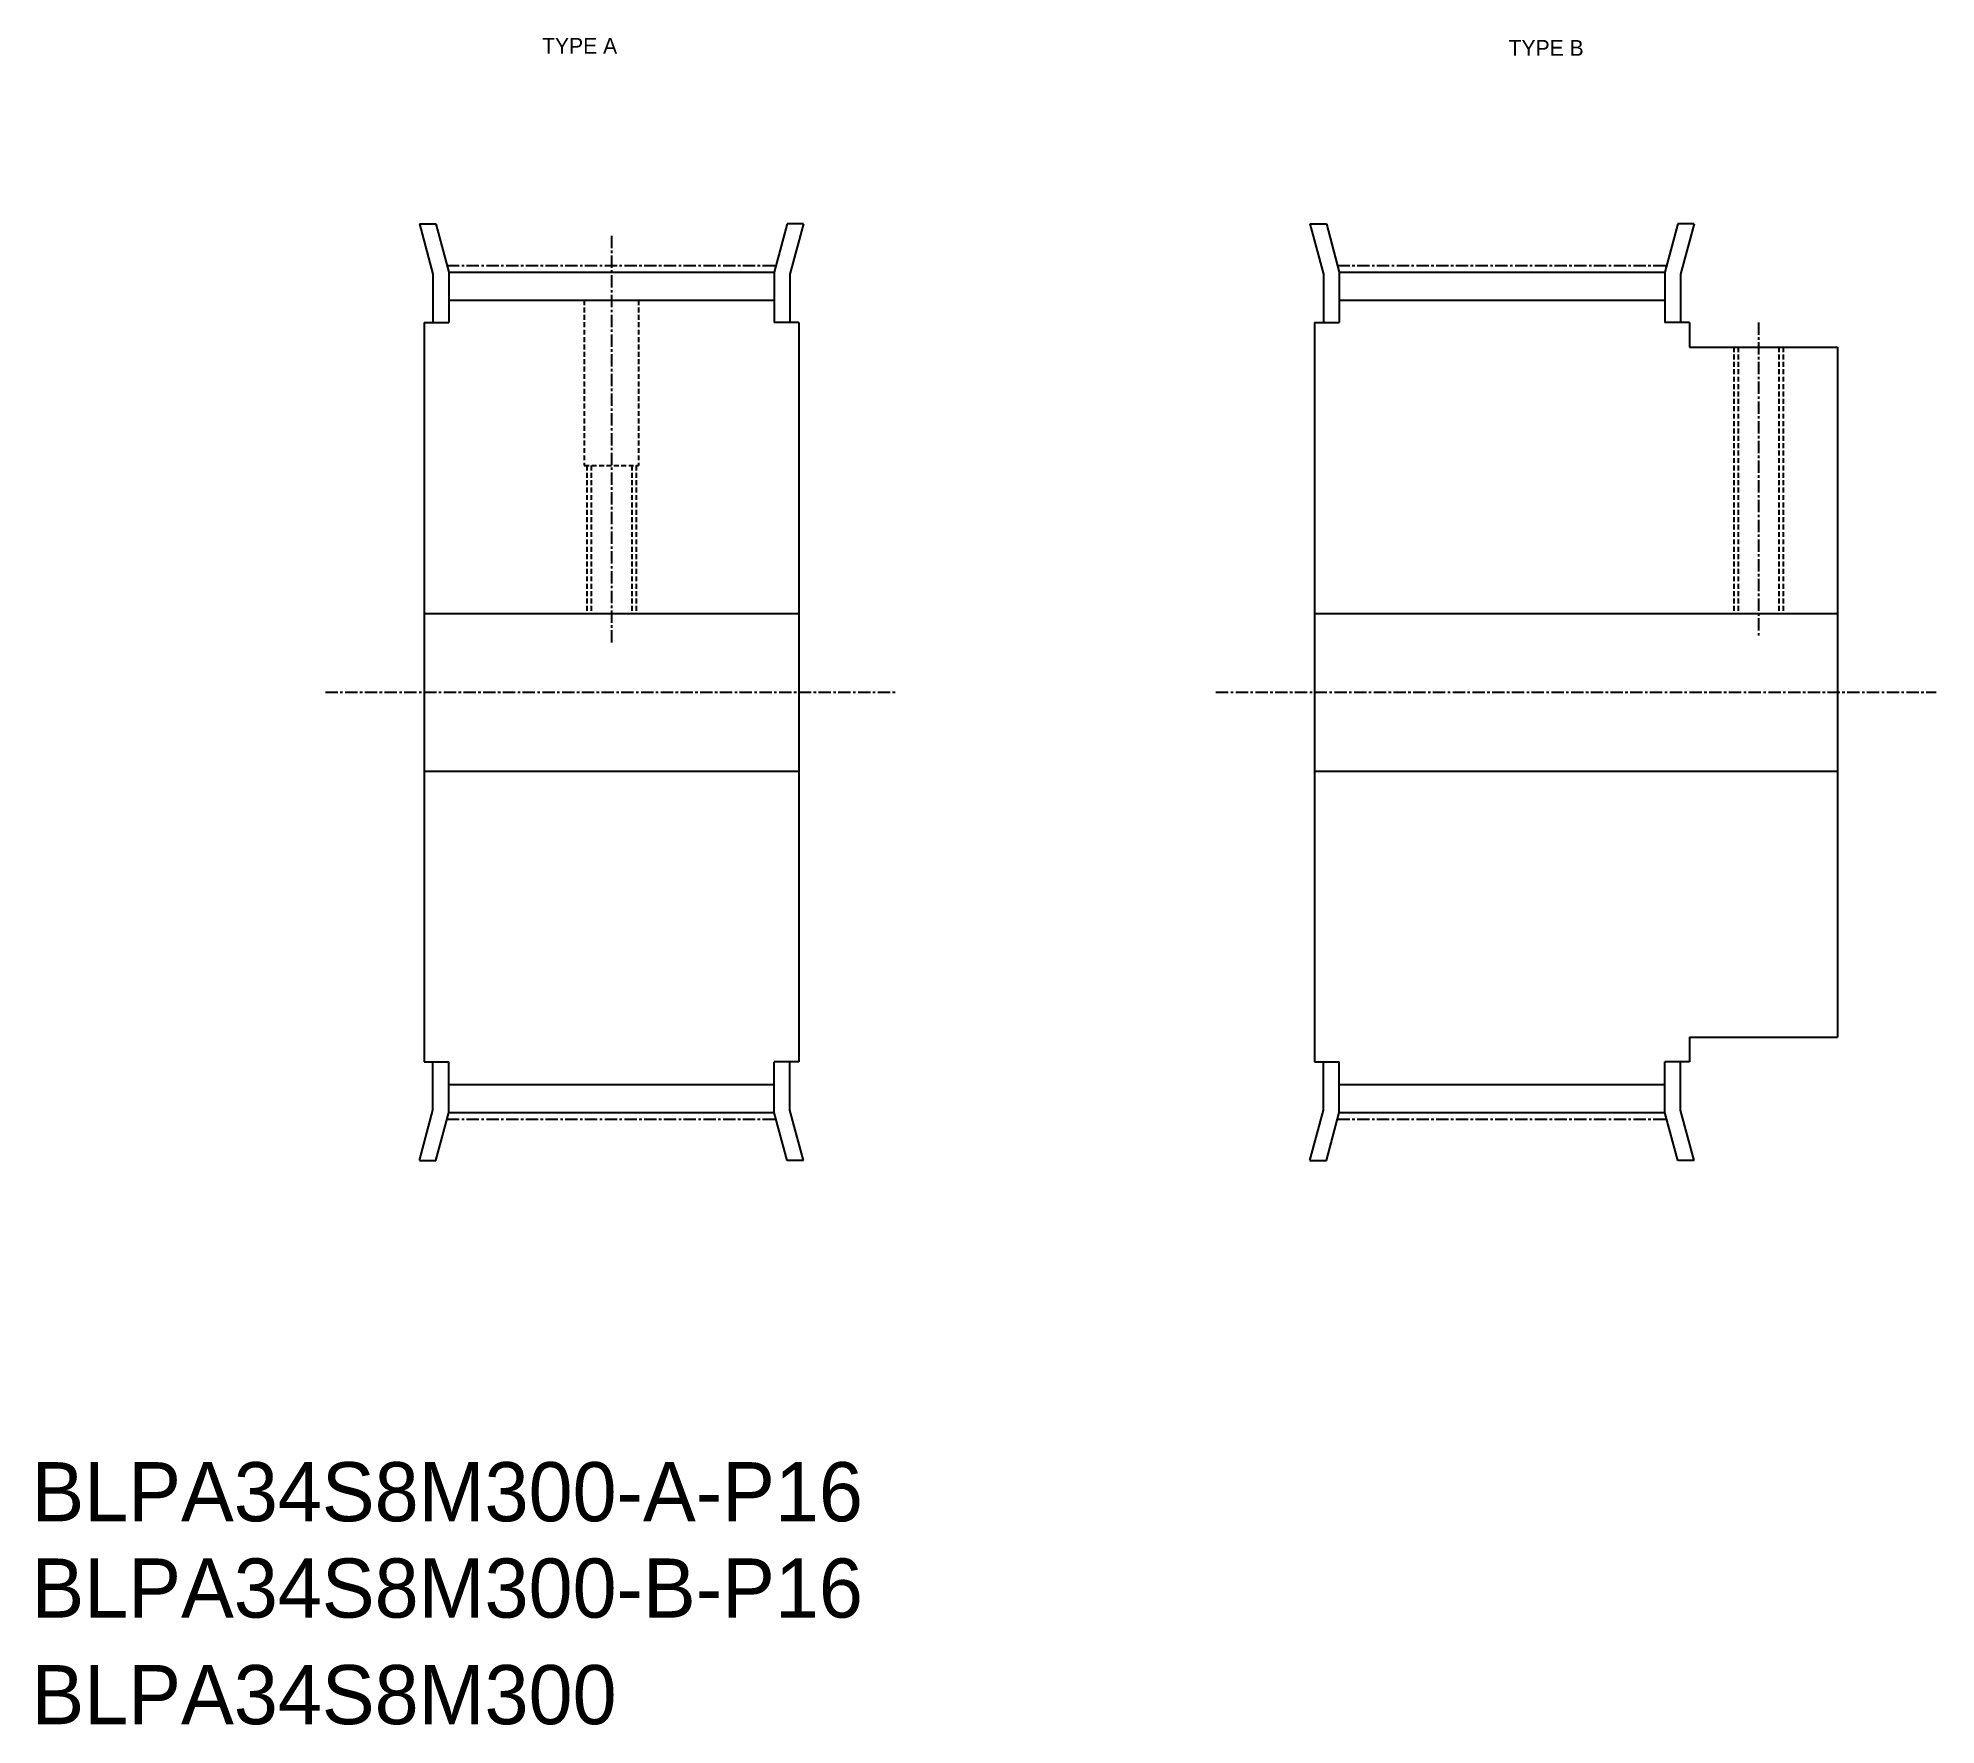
# Model space of a CAD drawing. Extents: x -285 to -93, y -61 to 110.
import ezdxf

# ---------------------------------------------------------------- set-up
doc = ezdxf.new("R2010")
doc.units = 0
doc.linetypes.add('CENTER', pattern=[2, 1.25, -0.25, 0.25, -0.25])
doc.linetypes.add('DASHED', pattern=[0.75, 0.5, -0.25])
doc.layers.get('0').update_dxf_attribs({"linetype": 'CONTINUOUS'})
doc.layers.add('CENTER', color=1, linetype='CENTER')

msp = doc.modelspace()

# ---------------------------------------------------------------- linework, layer by layer
at = {"color": 7, "linetype": 'CONTINUOUS'}
for p, q in [((-246.65, 91.36), (-245, 91.36)), ((-246.65, 91.36), (-245.29, 86.25)), ((-245, 91.36), (-243.69, 86.46)), ((-209.37, 91.36), (-210.69, 86.46)), ((-207.72, 91.36), (-209.37, 91.36)), ((-207.72, 91.36), (-209.09, 86.25)), ((-156.37, 91.36), (-155, 86.25)), ((-156.37, 91.36), (-154.71, 91.36)), ((-154.71, 91.36), (-153.4, 86.46)), ((-119.09, 91.36), (-120.4, 86.46)), ((-117.43, 91.36), (-119.09, 91.36)), ((-117.43, 91.36), (-118.8, 86.25)), ((-245.29, 86.25), (-245.29, 81.36)), ((-243.69, 86.46), (-210.69, 86.46)), ((-243.69, 86.46), (-243.69, 81.36)), ((-210.69, 86.46), (-210.69, 81.36)), ((-209.09, 86.25), (-209.09, 81.36)), ((-155, 86.25), (-155, 81.36)), ((-153.4, 86.46), (-120.4, 86.46)), ((-153.4, 86.46), (-153.4, 81.36)), ((-120.4, 86.46), (-120.4, 81.36)), ((-118.8, 86.25), (-118.8, 81.36)), ((-243.69, 83.63), (-210.69, 83.63)), ((-153.4, 83.63), (-120.4, 83.63)), ((-246.19, 81.36), (-246.19, 6.36)), ((-246.19, 81.36), (-243.69, 81.36)), ((-208.19, 81.36), (-210.69, 81.36)), ((-208.19, 81.36), (-208.19, 6.36)), ((-155.9, 81.36), (-155.9, 6.36)), ((-155.9, 81.36), (-153.4, 81.36)), ((-117.9, 81.36), (-120.4, 81.36)), ((-117.9, 81.36), (-117.9, 78.86)), ((-117.9, 78.86), (-102.9, 78.86)), ((-102.9, 78.86), (-102.9, 8.86)), ((-155.9, 62.61), (-155.9, 62.61)), ((-246.19, 51.86), (-208.19, 51.86)), ((-155.9, 51.86), (-102.9, 51.86)), ((-155.9, 43.86), (-155.9, 43.86)), ((-246.19, 35.86), (-208.19, 35.86)), ((-155.9, 35.86), (-102.9, 35.86)), ((-117.9, 8.86), (-102.9, 8.86)), ((-117.9, 8.86), (-117.9, 6.36)), ((-246.19, 6.36), (-243.69, 6.36)), ((-245.29, 1.47), (-245.29, 6.36)), ((-243.69, 1.25), (-243.69, 6.36)), ((-210.69, 1.25), (-210.69, 6.36)), ((-208.19, 6.36), (-210.69, 6.36)), ((-209.09, 1.47), (-209.09, 6.36)), ((-155.9, 6.36), (-153.4, 6.36)), ((-155, 1.47), (-155, 6.36)), ((-153.4, 1.25), (-153.4, 6.36)), ((-120.4, 1.25), (-120.4, 6.36)), ((-117.9, 6.36), (-120.4, 6.36)), ((-118.8, 1.47), (-118.8, 6.36)), ((-243.69, 4.08), (-210.69, 4.08)), ((-153.4, 4.08), (-120.4, 4.08)), ((-246.65, -3.64), (-245.29, 1.47)), ((-245, -3.64), (-243.69, 1.25)), ((-243.69, 1.25), (-210.69, 1.25)), ((-209.37, -3.64), (-210.69, 1.25)), ((-207.72, -3.64), (-209.09, 1.47)), ((-156.37, -3.64), (-155, 1.47)), ((-154.71, -3.64), (-153.4, 1.25)), ((-153.4, 1.25), (-120.4, 1.25)), ((-119.09, -3.64), (-120.4, 1.25)), ((-117.43, -3.64), (-118.8, 1.47)), ((-246.65, -3.64), (-245, -3.64)), ((-207.72, -3.64), (-209.37, -3.64)), ((-156.37, -3.64), (-154.71, -3.64)), ((-117.43, -3.64), (-119.09, -3.64))]:
    msp.add_line(p, q, dxfattribs=at)
at = {"color": 3, "linetype": 'DASHED'}
for p, q in [((-229.94, 83.63), (-229.94, 66.86)), ((-224.44, 83.63), (-224.44, 66.86)), ((-113.4, 78.86), (-113.4, 51.86)), ((-112.97, 78.86), (-112.97, 51.86)), ((-108.83, 78.86), (-108.83, 51.86)), ((-108.4, 78.86), (-108.4, 51.86)), ((-229.94, 66.86), (-224.44, 66.86)), ((-229.69, 66.86), (-229.69, 51.86)), ((-229.25, 66.86), (-229.25, 51.86)), ((-225.12, 66.86), (-225.12, 51.86)), ((-224.69, 66.86), (-224.69, 51.86))]:
    msp.add_line(p, q, dxfattribs=at)
at = {"layer": 'CENTER', "color": 1, "linetype": 'CENTER'}
for p, q in [((-227.19, 90.15), (-227.19, 48.86)), ((-243.87, 87.15), (-210.5, 87.15)), ((-153.58, 87.15), (-120.22, 87.15)), ((-110.9, 81.36), (-110.9, 49.36)), ((-256.19, 43.86), (-198.19, 43.86)), ((-165.9, 43.86), (-92.9, 43.86)), ((-243.87, 0.57), (-210.5, 0.57)), ((-153.58, 0.57), (-120.22, 0.57))]:
    msp.add_line(p, q, dxfattribs=at)

# ---------------------------------------------------------------- texts
at = {"color": 7, "linetype": 'CONTINUOUS'}
for s, height, p in [('TYPE A', 1.6, (-234.22, 108.62)), ('TYPE B', 1.6, (-136.23, 108.41)), ('BLPA34S8M300-A-P16', 6, (-285.99, -40.23)), ('BLPA34S8M300-B-P16', 6, (-285.99, -50)), ('BLPA34S8M300', 6, (-285.99, -60.81))]:
    msp.add_text(s, height=height, dxfattribs=at).set_placement(p)

doc.saveas('drawing.dxf')
